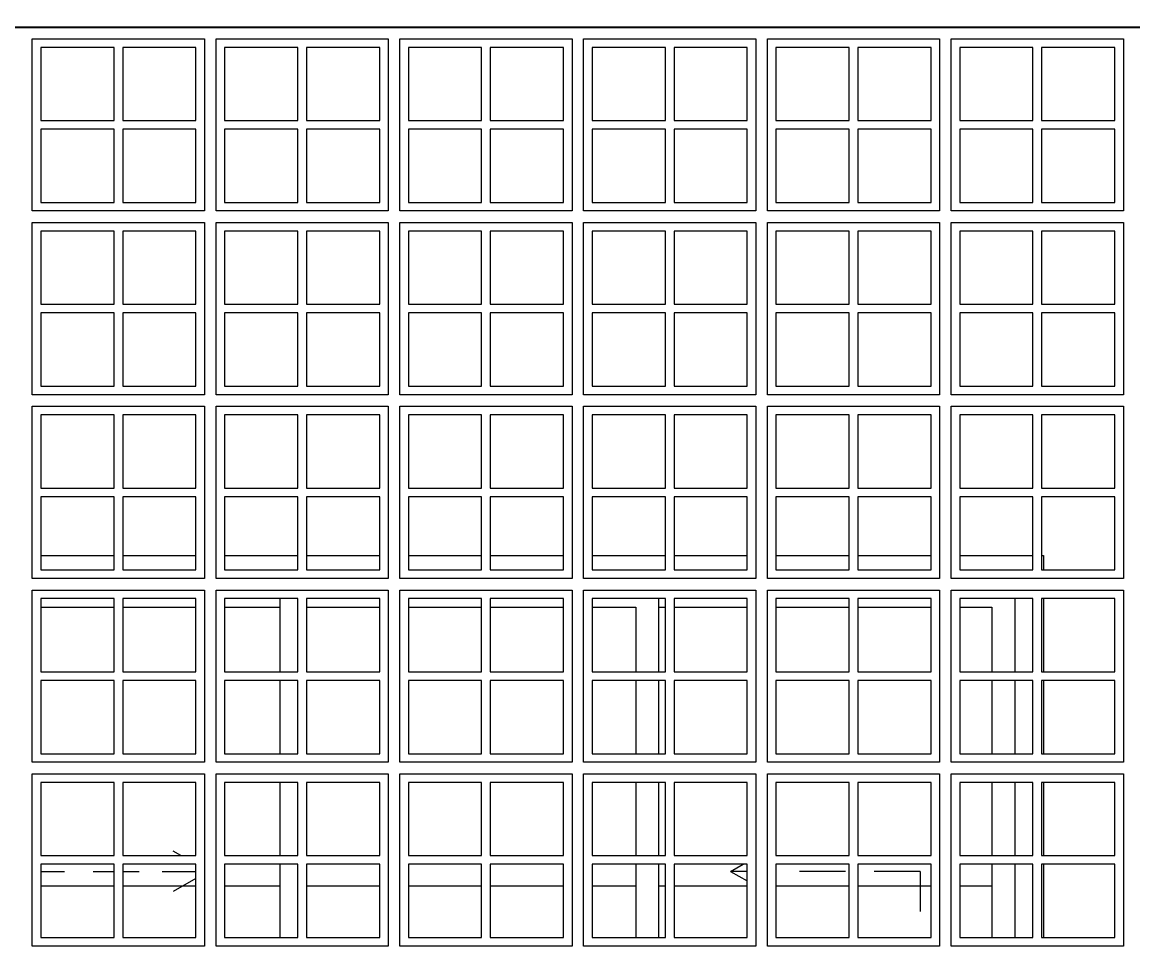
# Model space of a CAD drawing. Header units: metres. Extents: x -77 to 95, y 0 to 9.
# Drawn here: x -4.89 to -2.956, y 1.61 to 3.229 of the extents above; entities that cross this region are included whole.
import ezdxf

# ---------------------------------------------------------------- set-up
doc = ezdxf.new("R2010")
doc.units = ezdxf.units.M
doc.header["$MEASUREMENT"] = 0
doc.layers.add('COTAS EXECUTIVO.EXEC', color=7, linetype='Continuous')
for name, color, linetype, lineweight, true_color in [('COTAS EXECUTIVO.EXEC_Caneta_No__25', 7, 'Continuous', 13, 0x982312), ('Janelas Archicad_Caneta_No__9', 7, 'Continuous', 5, 0x020202), ('Janelas Archicad_Caneta_No__97', 7, 'Continuous', 5, 0x6b6b6b)]:
    doc.layers.add(name, color=color, linetype=linetype, lineweight=lineweight, true_color=true_color)
for name, color, linetype, lineweight in [('Janelas Archicad_Caneta_No__241', 7, 'Continuous', 13), ('Janelas Archicad_Caneta_No__3', 7, 'Continuous', 25), ('Janelas Archicad_Caneta_No__43', 44, 'Continuous', 0)]:
    doc.layers.add(name, color=color, linetype=linetype, lineweight=lineweight)
doc.styles.add('ESTILO_GERADO_1', font='arial.ttf')
doc.dimstyles.new('ESTILO_GERADO__4', dxfattribs={"dimtxt": 0.1, "dimasz": 0.0475, "dimexe": 0.18, "dimexo": 0.576106, "dimgap": 0, "dimtad": 1, "dimzin": 0, "dimdsep": 46, "dimtxsty": 'ESTILO_GERADO_1', "dimblk": 'ARROWHEAD_11', "dimblk1": 'ARROWHEAD_11', "dimblk2": 'ARROWHEAD_11', "dimcen": 0.09, "dimclrd": 256, "dimclre": 256, "dimclrt": 256, "dimadec": 0, "dimazin": 0, "dimtfac": 1, "dimtdec": 4, "dimtmove": 0, "dimatfit": 3, "dimfxl": 0, "dimtolj": 1, "dimtzin": 0, "dimarcsym": 0})

# ---------------------------------------------------------------- blocks, each defined once
blk = doc.blocks.new('*D12', base_point=(-62.4632, 0))
at = {"layer": 'COTAS EXECUTIVO.EXEC_Caneta_No__25', "linetype": 'Continuous', "lineweight": 13, "true_color": 0x982312}
for points in [[(-1.472, 3.25), (-1.4711, 3.2452), (-1.4684, 3.2412), (-1.4643, 3.2385), (-1.4595, 3.2375), (-1.4547, 3.2385), (-1.4507, 3.2412), (-1.448, 3.2452), (-1.447, 3.25), (-1.448, 3.2548), (-1.4507, 3.2588), (-1.4547, 3.2615), (-1.4595, 3.2625), (-1.4643, 3.2615), (-1.4684, 3.2588), (-1.4711, 3.2548)], [(-1.472, -0.015), (-1.4711, -0.0198), (-1.4684, -0.0238), (-1.4643, -0.0265), (-1.4595, -0.0275), (-1.4547, -0.0265), (-1.4507, -0.0238), (-1.448, -0.0198), (-1.447, -0.015), (-1.448, -0.0102), (-1.4507, -0.0062), (-1.4547, -0.0035), (-1.4595, -0.0025), (-1.4643, -0.0035), (-1.4684, -0.0062), (-1.4711, -0.0102)]]:
    blk.add_hatch(color=24, dxfattribs=at).paths.add_polyline_path(points)
at = {"layer": 'COTAS EXECUTIVO.EXEC_Caneta_No__25', "color": 24, "linetype": 'Continuous', "lineweight": 13, "true_color": 0x982312}
for p, q in [((-1.472, 3.25), (-2.0356, 3.25)), ((-1.4126, 3.25), (-1.447, 3.25)), ((-1.4595, -0.0025), (-1.4595, 3.2375)), ((-1.472, -0.015), (-2.0356, -0.015)), ((-1.4126, -0.015), (-1.447, -0.015)), ((-1.4595, -0.04), (-1.4595, -0.0275))]:
    blk.add_line(p, q, dxfattribs=at)
for centre in [(-1.4595, 3.25), (-1.4595, -0.015)]:
    blk.add_circle(centre, 0.0125, dxfattribs=at)
at = {"layer": 'COTAS EXECUTIVO.EXEC_Caneta_No__25', "color": 24, "lineweight": 13, "true_color": 0x982312, "insert": (-1.4795, 1.484), "char_height": 0.1, "attachment_point": 7, "rotation": 90, "style": 'ESTILO_GERADO_1'}
blk.add_mtext('\\A1;{\\pql;\\fArial|b0|i0|c0|p0;\\W1.000000;3,26}', dxfattribs=at)
blk = doc.blocks.new('ARROWHEAD_11')
at = {"color": 0, "linetype": 'Continuous', "lineweight": 0}
blk.add_line((0, 0), (-1, 0), dxfattribs=at)
at = {"color": 0, "linetype": 'Continuous', "lineweight": 0, "const_width": 0.25, "flags": 128}
blk.add_lwpolyline([(-0.125, 0, 1), (0.125, 0, 1)], format="xyb", close=True, dxfattribs=at)

msp = doc.modelspace()

# ---------------------------------------------------------------- linework, layer by layer
at = {"layer": 'Janelas Archicad_Caneta_No__241', "color": 7, "linetype": 'Continuous', "lineweight": 13}
for p, q in [((-4.8577, 2.3), (-4.7302, 2.3)), ((-4.7152, 2.3), (-4.5877, 2.3)), ((-4.5377, 2.3), (-4.4102, 2.3)), ((-4.3952, 2.3), (-4.2677, 2.3)), ((-4.2177, 2.3), (-4.0902, 2.3)), ((-4.0752, 2.3), (-3.9477, 2.3)), ((-3.8977, 2.3), (-3.7702, 2.3)), ((-3.7552, 2.3), (-3.6277, 2.3)), ((-3.5777, 2.3), (-3.4502, 2.3)), ((-3.4352, 2.3), (-3.3077, 2.3)), ((-3.2577, 2.3), (-3.1302, 2.3)), ((-3.1152, 2.3), (-3.1116, 2.3)), ((-3.1116, 2.3), (-3.1116, 2.275)), ((-3.1116, 2.225), (-3.1116, 2.0975)), ((-3.1116, 2.0825), (-3.1116, 1.955)), ((-3.1116, 1.905), (-3.1116, 1.7775)), ((-3.1116, 1.7625), (-3.1116, 1.635))]:
    msp.add_line(p, q, dxfattribs=at)
at = {"layer": 'Janelas Archicad_Caneta_No__3', "color": 7, "linetype": 'Continuous', "lineweight": 25}
msp.add_line((-15.1327, 3.22), (-2.3127, 3.22), dxfattribs=at)
at = {"layer": 'Janelas Archicad_Caneta_No__43', "color": 44, "linetype": 'Continuous', "lineweight": 0}
for p, q in [((-4.8727, 2.9), (-4.8727, 3.2)), ((-4.8727, 3.2), (-4.5727, 3.2)), ((-4.5727, 3.2), (-4.5727, 2.9)), ((-4.5527, 2.9), (-4.5527, 3.2)), ((-4.5527, 3.2), (-4.2527, 3.2)), ((-4.2527, 3.2), (-4.2527, 2.9)), ((-4.2327, 2.9), (-4.2327, 3.2)), ((-4.2327, 3.2), (-3.9327, 3.2)), ((-3.9327, 3.2), (-3.9327, 2.9)), ((-3.9127, 2.9), (-3.9127, 3.2)), ((-3.9127, 3.2), (-3.6127, 3.2)), ((-3.6127, 3.2), (-3.6127, 2.9)), ((-3.5927, 2.9), (-3.5927, 3.2)), ((-3.5927, 3.2), (-3.2927, 3.2)), ((-3.2927, 3.2), (-3.2927, 2.9)), ((-3.2727, 2.9), (-3.2727, 3.2)), ((-3.2727, 3.2), (-2.9727, 3.2)), ((-2.9727, 3.2), (-2.9727, 2.9)), ((-4.7302, 3.185), (-4.8577, 3.185)), ((-4.8577, 3.185), (-4.8577, 3.0575)), ((-4.7302, 3.0575), (-4.7302, 3.185)), ((-4.5877, 3.185), (-4.7152, 3.185)), ((-4.7152, 3.185), (-4.7152, 3.0575)), ((-4.5877, 3.0575), (-4.5877, 3.185)), ((-4.4102, 3.185), (-4.5377, 3.185)), ((-4.5377, 3.185), (-4.5377, 3.0575)), ((-4.4102, 3.0575), (-4.4102, 3.185)), ((-4.2677, 3.185), (-4.3952, 3.185)), ((-4.3952, 3.185), (-4.3952, 3.0575)), ((-4.2677, 3.0575), (-4.2677, 3.185)), ((-4.0902, 3.185), (-4.2177, 3.185)), ((-4.2177, 3.185), (-4.2177, 3.0575)), ((-4.0902, 3.0575), (-4.0902, 3.185)), ((-3.9477, 3.185), (-4.0752, 3.185)), ((-4.0752, 3.185), (-4.0752, 3.0575)), ((-3.9477, 3.0575), (-3.9477, 3.185)), ((-3.7702, 3.185), (-3.8977, 3.185)), ((-3.8977, 3.185), (-3.8977, 3.0575)), ((-3.7702, 3.0575), (-3.7702, 3.185)), ((-3.6277, 3.185), (-3.7552, 3.185)), ((-3.7552, 3.185), (-3.7552, 3.0575)), ((-3.6277, 3.0575), (-3.6277, 3.185)), ((-3.4502, 3.185), (-3.5777, 3.185)), ((-3.5777, 3.185), (-3.5777, 3.0575)), ((-3.4502, 3.0575), (-3.4502, 3.185)), ((-3.3077, 3.185), (-3.4352, 3.185)), ((-3.4352, 3.185), (-3.4352, 3.0575)), ((-3.3077, 3.0575), (-3.3077, 3.185)), ((-3.1302, 3.185), (-3.2577, 3.185)), ((-3.2577, 3.185), (-3.2577, 3.0575)), ((-3.1302, 3.0575), (-3.1302, 3.185)), ((-2.9877, 3.185), (-3.1152, 3.185)), ((-3.1152, 3.185), (-3.1152, 3.0575)), ((-2.9877, 3.0575), (-2.9877, 3.185)), ((-4.8577, 3.0575), (-4.7302, 3.0575)), ((-4.7152, 3.0575), (-4.5877, 3.0575)), ((-4.5377, 3.0575), (-4.4102, 3.0575)), ((-4.3952, 3.0575), (-4.2677, 3.0575)), ((-4.2177, 3.0575), (-4.0902, 3.0575)), ((-4.0752, 3.0575), (-3.9477, 3.0575)), ((-3.8977, 3.0575), (-3.7702, 3.0575)), ((-3.7552, 3.0575), (-3.6277, 3.0575)), ((-3.5777, 3.0575), (-3.4502, 3.0575)), ((-3.4352, 3.0575), (-3.3077, 3.0575)), ((-3.2577, 3.0575), (-3.1302, 3.0575)), ((-3.1152, 3.0575), (-2.9877, 3.0575)), ((-4.7302, 3.0425), (-4.8577, 3.0425)), ((-4.8577, 3.0425), (-4.8577, 2.915)), ((-4.7302, 2.915), (-4.7302, 3.0425)), ((-4.5877, 3.0425), (-4.7152, 3.0425)), ((-4.7152, 3.0425), (-4.7152, 2.915)), ((-4.5877, 2.915), (-4.5877, 3.0425)), ((-4.4102, 3.0425), (-4.5377, 3.0425)), ((-4.5377, 3.0425), (-4.5377, 2.915)), ((-4.4102, 2.915), (-4.4102, 3.0425)), ((-4.2677, 3.0425), (-4.3952, 3.0425)), ((-4.3952, 3.0425), (-4.3952, 2.915)), ((-4.2677, 2.915), (-4.2677, 3.0425)), ((-4.0902, 3.0425), (-4.2177, 3.0425)), ((-4.2177, 3.0425), (-4.2177, 2.915)), ((-4.0902, 2.915), (-4.0902, 3.0425)), ((-3.9477, 3.0425), (-4.0752, 3.0425)), ((-4.0752, 3.0425), (-4.0752, 2.915)), ((-3.9477, 2.915), (-3.9477, 3.0425)), ((-3.7702, 3.0425), (-3.8977, 3.0425)), ((-3.8977, 3.0425), (-3.8977, 2.915)), ((-3.7702, 2.915), (-3.7702, 3.0425)), ((-3.6277, 3.0425), (-3.7552, 3.0425)), ((-3.7552, 3.0425), (-3.7552, 2.915)), ((-3.6277, 2.915), (-3.6277, 3.0425)), ((-3.4502, 3.0425), (-3.5777, 3.0425)), ((-3.5777, 3.0425), (-3.5777, 2.915)), ((-3.4502, 2.915), (-3.4502, 3.0425)), ((-3.3077, 3.0425), (-3.4352, 3.0425)), ((-3.4352, 3.0425), (-3.4352, 2.915)), ((-3.3077, 2.915), (-3.3077, 3.0425)), ((-3.1302, 3.0425), (-3.2577, 3.0425)), ((-3.2577, 3.0425), (-3.2577, 2.915)), ((-3.1302, 2.915), (-3.1302, 3.0425)), ((-2.9877, 3.0425), (-3.1152, 3.0425)), ((-3.1152, 3.0425), (-3.1152, 2.915)), ((-2.9877, 2.915), (-2.9877, 3.0425)), ((-4.8577, 2.915), (-4.7302, 2.915)), ((-4.7152, 2.915), (-4.5877, 2.915)), ((-4.5377, 2.915), (-4.4102, 2.915)), ((-4.3952, 2.915), (-4.2677, 2.915)), ((-4.2177, 2.915), (-4.0902, 2.915)), ((-4.0752, 2.915), (-3.9477, 2.915)), ((-3.8977, 2.915), (-3.7702, 2.915)), ((-3.7552, 2.915), (-3.6277, 2.915)), ((-3.5777, 2.915), (-3.4502, 2.915)), ((-3.4352, 2.915), (-3.3077, 2.915)), ((-3.2577, 2.915), (-3.1302, 2.915)), ((-3.1152, 2.915), (-2.9877, 2.915)), ((-4.5727, 2.9), (-4.8727, 2.9)), ((-4.2527, 2.9), (-4.5527, 2.9)), ((-3.9327, 2.9), (-4.2327, 2.9)), ((-3.6127, 2.9), (-3.9127, 2.9)), ((-3.2927, 2.9), (-3.5927, 2.9)), ((-2.9727, 2.9), (-3.2727, 2.9)), ((-4.8727, 2.58), (-4.8727, 2.88)), ((-4.8727, 2.88), (-4.5727, 2.88)), ((-4.7302, 2.865), (-4.8577, 2.865)), ((-4.8577, 2.865), (-4.8577, 2.7375)), ((-4.7302, 2.7375), (-4.7302, 2.865)), ((-4.5877, 2.865), (-4.7152, 2.865)), ((-4.7152, 2.865), (-4.7152, 2.7375)), ((-4.5877, 2.7375), (-4.5877, 2.865)), ((-4.5727, 2.88), (-4.5727, 2.58)), ((-4.5527, 2.58), (-4.5527, 2.88)), ((-4.5527, 2.88), (-4.2527, 2.88)), ((-4.4102, 2.865), (-4.5377, 2.865)), ((-4.5377, 2.865), (-4.5377, 2.7375)), ((-4.4102, 2.7375), (-4.4102, 2.865)), ((-4.2677, 2.865), (-4.3952, 2.865)), ((-4.3952, 2.865), (-4.3952, 2.7375)), ((-4.2677, 2.7375), (-4.2677, 2.865)), ((-4.2527, 2.88), (-4.2527, 2.58)), ((-4.2327, 2.58), (-4.2327, 2.88)), ((-4.2327, 2.88), (-3.9327, 2.88)), ((-4.0902, 2.865), (-4.2177, 2.865)), ((-4.2177, 2.865), (-4.2177, 2.7375)), ((-4.0902, 2.7375), (-4.0902, 2.865)), ((-3.9477, 2.865), (-4.0752, 2.865)), ((-4.0752, 2.865), (-4.0752, 2.7375)), ((-3.9477, 2.7375), (-3.9477, 2.865)), ((-3.9327, 2.88), (-3.9327, 2.58)), ((-3.9127, 2.58), (-3.9127, 2.88)), ((-3.9127, 2.88), (-3.6127, 2.88)), ((-3.7702, 2.865), (-3.8977, 2.865)), ((-3.8977, 2.865), (-3.8977, 2.7375)), ((-3.7702, 2.7375), (-3.7702, 2.865)), ((-3.6277, 2.865), (-3.7552, 2.865)), ((-3.7552, 2.865), (-3.7552, 2.7375)), ((-3.6277, 2.7375), (-3.6277, 2.865)), ((-3.6127, 2.88), (-3.6127, 2.58)), ((-3.5927, 2.58), (-3.5927, 2.88)), ((-3.5927, 2.88), (-3.2927, 2.88)), ((-3.4502, 2.865), (-3.5777, 2.865)), ((-3.5777, 2.865), (-3.5777, 2.7375)), ((-3.4502, 2.7375), (-3.4502, 2.865)), ((-3.3077, 2.865), (-3.4352, 2.865)), ((-3.4352, 2.865), (-3.4352, 2.7375)), ((-3.3077, 2.7375), (-3.3077, 2.865)), ((-3.2927, 2.88), (-3.2927, 2.58)), ((-3.2727, 2.58), (-3.2727, 2.88)), ((-3.2727, 2.88), (-2.9727, 2.88)), ((-3.1302, 2.865), (-3.2577, 2.865)), ((-3.2577, 2.865), (-3.2577, 2.7375)), ((-3.1302, 2.7375), (-3.1302, 2.865)), ((-2.9877, 2.865), (-3.1152, 2.865)), ((-3.1152, 2.865), (-3.1152, 2.7375)), ((-2.9877, 2.7375), (-2.9877, 2.865)), ((-2.9727, 2.88), (-2.9727, 2.58)), ((-4.8577, 2.7375), (-4.7302, 2.7375)), ((-4.7152, 2.7375), (-4.5877, 2.7375)), ((-4.5377, 2.7375), (-4.4102, 2.7375)), ((-4.3952, 2.7375), (-4.2677, 2.7375)), ((-4.2177, 2.7375), (-4.0902, 2.7375)), ((-4.0752, 2.7375), (-3.9477, 2.7375)), ((-3.8977, 2.7375), (-3.7702, 2.7375)), ((-3.7552, 2.7375), (-3.6277, 2.7375)), ((-3.5777, 2.7375), (-3.4502, 2.7375)), ((-3.4352, 2.7375), (-3.3077, 2.7375)), ((-3.2577, 2.7375), (-3.1302, 2.7375)), ((-3.1152, 2.7375), (-2.9877, 2.7375)), ((-4.7302, 2.7225), (-4.8577, 2.7225)), ((-4.8577, 2.7225), (-4.8577, 2.595)), ((-4.7302, 2.595), (-4.7302, 2.7225)), ((-4.5877, 2.7225), (-4.7152, 2.7225)), ((-4.7152, 2.7225), (-4.7152, 2.595)), ((-4.5877, 2.595), (-4.5877, 2.7225)), ((-4.4102, 2.7225), (-4.5377, 2.7225)), ((-4.5377, 2.7225), (-4.5377, 2.595)), ((-4.4102, 2.595), (-4.4102, 2.7225)), ((-4.2677, 2.7225), (-4.3952, 2.7225)), ((-4.3952, 2.7225), (-4.3952, 2.595)), ((-4.2677, 2.595), (-4.2677, 2.7225)), ((-4.0902, 2.7225), (-4.2177, 2.7225)), ((-4.2177, 2.7225), (-4.2177, 2.595)), ((-4.0902, 2.595), (-4.0902, 2.7225)), ((-3.9477, 2.7225), (-4.0752, 2.7225)), ((-4.0752, 2.7225), (-4.0752, 2.595)), ((-3.9477, 2.595), (-3.9477, 2.7225)), ((-3.7702, 2.7225), (-3.8977, 2.7225)), ((-3.8977, 2.7225), (-3.8977, 2.595)), ((-3.7702, 2.595), (-3.7702, 2.7225)), ((-3.6277, 2.7225), (-3.7552, 2.7225)), ((-3.7552, 2.7225), (-3.7552, 2.595)), ((-3.6277, 2.595), (-3.6277, 2.7225)), ((-3.4502, 2.7225), (-3.5777, 2.7225)), ((-3.5777, 2.7225), (-3.5777, 2.595)), ((-3.4502, 2.595), (-3.4502, 2.7225)), ((-3.3077, 2.7225), (-3.4352, 2.7225)), ((-3.4352, 2.7225), (-3.4352, 2.595)), ((-3.3077, 2.595), (-3.3077, 2.7225)), ((-3.1302, 2.7225), (-3.2577, 2.7225)), ((-3.2577, 2.7225), (-3.2577, 2.595)), ((-3.1302, 2.595), (-3.1302, 2.7225)), ((-2.9877, 2.7225), (-3.1152, 2.7225)), ((-3.1152, 2.7225), (-3.1152, 2.595)), ((-2.9877, 2.595), (-2.9877, 2.7225)), ((-4.8577, 2.595), (-4.7302, 2.595)), ((-4.7152, 2.595), (-4.5877, 2.595)), ((-4.5377, 2.595), (-4.4102, 2.595)), ((-4.3952, 2.595), (-4.2677, 2.595)), ((-4.2177, 2.595), (-4.0902, 2.595)), ((-4.0752, 2.595), (-3.9477, 2.595)), ((-3.8977, 2.595), (-3.7702, 2.595)), ((-3.7552, 2.595), (-3.6277, 2.595)), ((-3.5777, 2.595), (-3.4502, 2.595)), ((-3.4352, 2.595), (-3.3077, 2.595)), ((-3.2577, 2.595), (-3.1302, 2.595)), ((-3.1152, 2.595), (-2.9877, 2.595)), ((-4.5727, 2.58), (-4.8727, 2.58)), ((-4.2527, 2.58), (-4.5527, 2.58)), ((-3.9327, 2.58), (-4.2327, 2.58)), ((-3.6127, 2.58), (-3.9127, 2.58)), ((-3.2927, 2.58), (-3.5927, 2.58)), ((-2.9727, 2.58), (-3.2727, 2.58)), ((-4.8727, 2.26), (-4.8727, 2.56)), ((-4.8727, 2.56), (-4.5727, 2.56)), ((-4.5727, 2.56), (-4.5727, 2.26)), ((-4.5527, 2.26), (-4.5527, 2.56)), ((-4.5527, 2.56), (-4.2527, 2.56)), ((-4.2527, 2.56), (-4.2527, 2.26)), ((-4.2327, 2.26), (-4.2327, 2.56)), ((-4.2327, 2.56), (-3.9327, 2.56)), ((-3.9327, 2.56), (-3.9327, 2.26)), ((-3.9127, 2.26), (-3.9127, 2.56)), ((-3.9127, 2.56), (-3.6127, 2.56)), ((-3.6127, 2.56), (-3.6127, 2.26)), ((-3.5927, 2.26), (-3.5927, 2.56)), ((-3.5927, 2.56), (-3.2927, 2.56)), ((-3.2927, 2.56), (-3.2927, 2.26)), ((-3.2727, 2.26), (-3.2727, 2.56)), ((-3.2727, 2.56), (-2.9727, 2.56)), ((-2.9727, 2.56), (-2.9727, 2.26)), ((-4.7302, 2.545), (-4.8577, 2.545)), ((-4.8577, 2.545), (-4.8577, 2.4175)), ((-4.7302, 2.4175), (-4.7302, 2.545)), ((-4.5877, 2.545), (-4.7152, 2.545)), ((-4.7152, 2.545), (-4.7152, 2.4175)), ((-4.5877, 2.4175), (-4.5877, 2.545)), ((-4.4102, 2.545), (-4.5377, 2.545)), ((-4.5377, 2.545), (-4.5377, 2.4175)), ((-4.4102, 2.4175), (-4.4102, 2.545)), ((-4.2677, 2.545), (-4.3952, 2.545)), ((-4.3952, 2.545), (-4.3952, 2.4175)), ((-4.2677, 2.4175), (-4.2677, 2.545)), ((-4.0902, 2.545), (-4.2177, 2.545)), ((-4.2177, 2.545), (-4.2177, 2.4175)), ((-4.0902, 2.4175), (-4.0902, 2.545)), ((-3.9477, 2.545), (-4.0752, 2.545)), ((-4.0752, 2.545), (-4.0752, 2.4175)), ((-3.9477, 2.4175), (-3.9477, 2.545)), ((-3.7702, 2.545), (-3.8977, 2.545)), ((-3.8977, 2.545), (-3.8977, 2.4175)), ((-3.7702, 2.4175), (-3.7702, 2.545)), ((-3.6277, 2.545), (-3.7552, 2.545)), ((-3.7552, 2.545), (-3.7552, 2.4175)), ((-3.6277, 2.4175), (-3.6277, 2.545)), ((-3.4502, 2.545), (-3.5777, 2.545)), ((-3.5777, 2.545), (-3.5777, 2.4175)), ((-3.4502, 2.4175), (-3.4502, 2.545)), ((-3.3077, 2.545), (-3.4352, 2.545)), ((-3.4352, 2.545), (-3.4352, 2.4175)), ((-3.3077, 2.4175), (-3.3077, 2.545)), ((-3.1302, 2.545), (-3.2577, 2.545)), ((-3.2577, 2.545), (-3.2577, 2.4175)), ((-3.1302, 2.4175), (-3.1302, 2.545)), ((-2.9877, 2.545), (-3.1152, 2.545)), ((-3.1152, 2.545), (-3.1152, 2.4175)), ((-2.9877, 2.4175), (-2.9877, 2.545)), ((-4.8577, 2.4175), (-4.7302, 2.4175)), ((-4.7152, 2.4175), (-4.5877, 2.4175)), ((-4.5377, 2.4175), (-4.4102, 2.4175)), ((-4.3952, 2.4175), (-4.2677, 2.4175)), ((-4.2177, 2.4175), (-4.0902, 2.4175)), ((-4.0752, 2.4175), (-3.9477, 2.4175)), ((-3.8977, 2.4175), (-3.7702, 2.4175)), ((-3.7552, 2.4175), (-3.6277, 2.4175)), ((-3.5777, 2.4175), (-3.4502, 2.4175)), ((-3.4352, 2.4175), (-3.3077, 2.4175)), ((-3.2577, 2.4175), (-3.1302, 2.4175)), ((-3.1152, 2.4175), (-2.9877, 2.4175)), ((-4.7302, 2.4025), (-4.8577, 2.4025)), ((-4.8577, 2.4025), (-4.8577, 2.275)), ((-4.7302, 2.275), (-4.7302, 2.4025)), ((-4.5877, 2.4025), (-4.7152, 2.4025)), ((-4.7152, 2.4025), (-4.7152, 2.275)), ((-4.5877, 2.275), (-4.5877, 2.4025)), ((-4.4102, 2.4025), (-4.5377, 2.4025)), ((-4.5377, 2.4025), (-4.5377, 2.275)), ((-4.4102, 2.275), (-4.4102, 2.4025)), ((-4.2677, 2.4025), (-4.3952, 2.4025)), ((-4.3952, 2.4025), (-4.3952, 2.275)), ((-4.2677, 2.275), (-4.2677, 2.4025)), ((-4.0902, 2.4025), (-4.2177, 2.4025)), ((-4.2177, 2.4025), (-4.2177, 2.275)), ((-4.0902, 2.275), (-4.0902, 2.4025)), ((-3.9477, 2.4025), (-4.0752, 2.4025)), ((-4.0752, 2.4025), (-4.0752, 2.275)), ((-3.9477, 2.275), (-3.9477, 2.4025)), ((-3.7702, 2.4025), (-3.8977, 2.4025)), ((-3.8977, 2.4025), (-3.8977, 2.275)), ((-3.7702, 2.275), (-3.7702, 2.4025)), ((-3.6277, 2.4025), (-3.7552, 2.4025)), ((-3.7552, 2.4025), (-3.7552, 2.275)), ((-3.6277, 2.275), (-3.6277, 2.4025)), ((-3.4502, 2.4025), (-3.5777, 2.4025)), ((-3.5777, 2.4025), (-3.5777, 2.275)), ((-3.4502, 2.275), (-3.4502, 2.4025)), ((-3.3077, 2.4025), (-3.4352, 2.4025)), ((-3.4352, 2.4025), (-3.4352, 2.275)), ((-3.3077, 2.275), (-3.3077, 2.4025)), ((-3.1302, 2.4025), (-3.2577, 2.4025)), ((-3.2577, 2.4025), (-3.2577, 2.275)), ((-3.1302, 2.275), (-3.1302, 2.4025)), ((-2.9877, 2.4025), (-3.1152, 2.4025)), ((-3.1152, 2.4025), (-3.1152, 2.275)), ((-2.9877, 2.275), (-2.9877, 2.4025)), ((-4.8577, 2.275), (-4.7302, 2.275)), ((-4.7152, 2.275), (-4.5877, 2.275)), ((-4.5377, 2.275), (-4.4102, 2.275)), ((-4.3952, 2.275), (-4.2677, 2.275)), ((-4.2177, 2.275), (-4.0902, 2.275)), ((-4.0752, 2.275), (-3.9477, 2.275)), ((-3.8977, 2.275), (-3.7702, 2.275)), ((-3.7552, 2.275), (-3.6277, 2.275)), ((-3.5777, 2.275), (-3.4502, 2.275)), ((-3.4352, 2.275), (-3.3077, 2.275)), ((-3.2577, 2.275), (-3.1302, 2.275)), ((-3.1152, 2.275), (-2.9877, 2.275)), ((-4.5727, 2.26), (-4.8727, 2.26)), ((-4.2527, 2.26), (-4.5527, 2.26)), ((-3.9327, 2.26), (-4.2327, 2.26)), ((-3.6127, 2.26), (-3.9127, 2.26)), ((-3.2927, 2.26), (-3.5927, 2.26)), ((-2.9727, 2.26), (-3.2727, 2.26)), ((-4.8727, 1.94), (-4.8727, 2.24)), ((-4.8727, 2.24), (-4.5727, 2.24)), ((-4.7302, 2.225), (-4.8577, 2.225)), ((-4.8577, 2.225), (-4.8577, 2.0975)), ((-4.7302, 2.0975), (-4.7302, 2.225)), ((-4.5877, 2.225), (-4.7152, 2.225)), ((-4.7152, 2.225), (-4.7152, 2.0975)), ((-4.5877, 2.0975), (-4.5877, 2.225)), ((-4.5727, 2.24), (-4.5727, 1.94)), ((-4.5527, 1.94), (-4.5527, 2.24)), ((-4.5527, 2.24), (-4.2527, 2.24)), ((-4.4102, 2.225), (-4.5377, 2.225)), ((-4.5377, 2.225), (-4.5377, 2.0975)), ((-4.4102, 2.0975), (-4.4102, 2.225)), ((-4.2677, 2.225), (-4.3952, 2.225)), ((-4.3952, 2.225), (-4.3952, 2.0975)), ((-4.2677, 2.0975), (-4.2677, 2.225)), ((-4.2527, 2.24), (-4.2527, 1.94)), ((-4.2327, 1.94), (-4.2327, 2.24)), ((-4.2327, 2.24), (-3.9327, 2.24)), ((-4.0902, 2.225), (-4.2177, 2.225)), ((-4.2177, 2.225), (-4.2177, 2.0975)), ((-4.0902, 2.0975), (-4.0902, 2.225)), ((-3.9477, 2.225), (-4.0752, 2.225)), ((-4.0752, 2.225), (-4.0752, 2.0975)), ((-3.9477, 2.0975), (-3.9477, 2.225)), ((-3.9327, 2.24), (-3.9327, 1.94)), ((-3.9127, 1.94), (-3.9127, 2.24)), ((-3.9127, 2.24), (-3.6127, 2.24)), ((-3.7702, 2.225), (-3.8977, 2.225)), ((-3.8977, 2.225), (-3.8977, 2.0975)), ((-3.7702, 2.0975), (-3.7702, 2.225)), ((-3.6277, 2.225), (-3.7552, 2.225)), ((-3.7552, 2.225), (-3.7552, 2.0975)), ((-3.6277, 2.0975), (-3.6277, 2.225)), ((-3.6127, 2.24), (-3.6127, 1.94)), ((-3.5927, 1.94), (-3.5927, 2.24)), ((-3.5927, 2.24), (-3.2927, 2.24)), ((-3.4502, 2.225), (-3.5777, 2.225)), ((-3.5777, 2.225), (-3.5777, 2.0975)), ((-3.4502, 2.0975), (-3.4502, 2.225)), ((-3.3077, 2.225), (-3.4352, 2.225)), ((-3.4352, 2.225), (-3.4352, 2.0975)), ((-3.3077, 2.0975), (-3.3077, 2.225)), ((-3.2927, 2.24), (-3.2927, 1.94)), ((-3.2727, 1.94), (-3.2727, 2.24)), ((-3.2727, 2.24), (-2.9727, 2.24)), ((-3.1302, 2.225), (-3.2577, 2.225)), ((-3.2577, 2.225), (-3.2577, 2.0975)), ((-3.1302, 2.0975), (-3.1302, 2.225)), ((-2.9877, 2.225), (-3.1152, 2.225)), ((-3.1152, 2.225), (-3.1152, 2.0975)), ((-2.9877, 2.0975), (-2.9877, 2.225)), ((-2.9727, 2.24), (-2.9727, 1.94)), ((-4.8577, 2.0975), (-4.7302, 2.0975)), ((-4.7152, 2.0975), (-4.5877, 2.0975)), ((-4.5377, 2.0975), (-4.4102, 2.0975)), ((-4.3952, 2.0975), (-4.2677, 2.0975)), ((-4.2177, 2.0975), (-4.0902, 2.0975)), ((-4.0752, 2.0975), (-3.9477, 2.0975)), ((-3.8977, 2.0975), (-3.7702, 2.0975)), ((-3.7552, 2.0975), (-3.6277, 2.0975)), ((-3.5777, 2.0975), (-3.4502, 2.0975)), ((-3.4352, 2.0975), (-3.3077, 2.0975)), ((-3.2577, 2.0975), (-3.1302, 2.0975)), ((-3.1152, 2.0975), (-2.9877, 2.0975)), ((-4.7302, 2.0825), (-4.8577, 2.0825)), ((-4.8577, 2.0825), (-4.8577, 1.955)), ((-4.7302, 1.955), (-4.7302, 2.0825)), ((-4.5877, 2.0825), (-4.7152, 2.0825)), ((-4.7152, 2.0825), (-4.7152, 1.955)), ((-4.5877, 1.955), (-4.5877, 2.0825)), ((-4.4102, 2.0825), (-4.5377, 2.0825)), ((-4.5377, 2.0825), (-4.5377, 1.955)), ((-4.4102, 1.955), (-4.4102, 2.0825)), ((-4.2677, 2.0825), (-4.3952, 2.0825)), ((-4.3952, 2.0825), (-4.3952, 1.955)), ((-4.2677, 1.955), (-4.2677, 2.0825)), ((-4.0902, 2.0825), (-4.2177, 2.0825)), ((-4.2177, 2.0825), (-4.2177, 1.955)), ((-4.0902, 1.955), (-4.0902, 2.0825)), ((-3.9477, 2.0825), (-4.0752, 2.0825)), ((-4.0752, 2.0825), (-4.0752, 1.955)), ((-3.9477, 1.955), (-3.9477, 2.0825)), ((-3.7702, 2.0825), (-3.8977, 2.0825)), ((-3.8977, 2.0825), (-3.8977, 1.955)), ((-3.7702, 1.955), (-3.7702, 2.0825)), ((-3.6277, 2.0825), (-3.7552, 2.0825)), ((-3.7552, 2.0825), (-3.7552, 1.955)), ((-3.6277, 1.955), (-3.6277, 2.0825)), ((-3.4502, 2.0825), (-3.5777, 2.0825)), ((-3.5777, 2.0825), (-3.5777, 1.955)), ((-3.4502, 1.955), (-3.4502, 2.0825)), ((-3.3077, 2.0825), (-3.4352, 2.0825)), ((-3.4352, 2.0825), (-3.4352, 1.955)), ((-3.3077, 1.955), (-3.3077, 2.0825)), ((-3.1302, 2.0825), (-3.2577, 2.0825)), ((-3.2577, 2.0825), (-3.2577, 1.955)), ((-3.1302, 1.955), (-3.1302, 2.0825)), ((-2.9877, 2.0825), (-3.1152, 2.0825)), ((-3.1152, 2.0825), (-3.1152, 1.955)), ((-2.9877, 1.955), (-2.9877, 2.0825)), ((-4.8577, 1.955), (-4.7302, 1.955)), ((-4.7152, 1.955), (-4.5877, 1.955)), ((-4.5377, 1.955), (-4.4102, 1.955)), ((-4.3952, 1.955), (-4.2677, 1.955)), ((-4.2177, 1.955), (-4.0902, 1.955)), ((-4.0752, 1.955), (-3.9477, 1.955)), ((-3.8977, 1.955), (-3.7702, 1.955)), ((-3.7552, 1.955), (-3.6277, 1.955)), ((-3.5777, 1.955), (-3.4502, 1.955)), ((-3.4352, 1.955), (-3.3077, 1.955)), ((-3.2577, 1.955), (-3.1302, 1.955)), ((-3.1152, 1.955), (-2.9877, 1.955)), ((-4.5727, 1.94), (-4.8727, 1.94)), ((-4.2527, 1.94), (-4.5527, 1.94)), ((-3.9327, 1.94), (-4.2327, 1.94)), ((-3.6127, 1.94), (-3.9127, 1.94)), ((-3.2927, 1.94), (-3.5927, 1.94)), ((-2.9727, 1.94), (-3.2727, 1.94)), ((-4.8727, 1.62), (-4.8727, 1.92)), ((-4.8727, 1.92), (-4.5727, 1.92)), ((-4.5727, 1.92), (-4.5727, 1.62)), ((-4.5527, 1.62), (-4.5527, 1.92)), ((-4.5527, 1.92), (-4.2527, 1.92)), ((-4.2527, 1.92), (-4.2527, 1.62)), ((-4.2327, 1.62), (-4.2327, 1.92)), ((-4.2327, 1.92), (-3.9327, 1.92)), ((-3.9327, 1.92), (-3.9327, 1.62)), ((-3.9127, 1.62), (-3.9127, 1.92)), ((-3.9127, 1.92), (-3.6127, 1.92)), ((-3.6127, 1.92), (-3.6127, 1.62)), ((-3.5927, 1.62), (-3.5927, 1.92)), ((-3.5927, 1.92), (-3.2927, 1.92)), ((-3.2927, 1.92), (-3.2927, 1.62)), ((-3.2727, 1.62), (-3.2727, 1.92)), ((-3.2727, 1.92), (-2.9727, 1.92)), ((-2.9727, 1.92), (-2.9727, 1.62)), ((-4.7302, 1.905), (-4.8577, 1.905)), ((-4.8577, 1.905), (-4.8577, 1.7775)), ((-4.7302, 1.7775), (-4.7302, 1.905)), ((-4.5877, 1.905), (-4.7152, 1.905)), ((-4.7152, 1.905), (-4.7152, 1.7775)), ((-4.5877, 1.7775), (-4.5877, 1.905)), ((-4.4102, 1.905), (-4.5377, 1.905)), ((-4.5377, 1.905), (-4.5377, 1.7775)), ((-4.4102, 1.7775), (-4.4102, 1.905)), ((-4.2677, 1.905), (-4.3952, 1.905)), ((-4.3952, 1.905), (-4.3952, 1.7775)), ((-4.2677, 1.7775), (-4.2677, 1.905)), ((-4.0902, 1.905), (-4.2177, 1.905)), ((-4.2177, 1.905), (-4.2177, 1.7775)), ((-4.0902, 1.7775), (-4.0902, 1.905)), ((-3.9477, 1.905), (-4.0752, 1.905)), ((-4.0752, 1.905), (-4.0752, 1.7775)), ((-3.9477, 1.7775), (-3.9477, 1.905)), ((-3.7702, 1.905), (-3.8977, 1.905)), ((-3.8977, 1.905), (-3.8977, 1.7775)), ((-3.7702, 1.7775), (-3.7702, 1.905)), ((-3.6277, 1.905), (-3.7552, 1.905)), ((-3.7552, 1.905), (-3.7552, 1.7775)), ((-3.6277, 1.7775), (-3.6277, 1.905)), ((-3.4502, 1.905), (-3.5777, 1.905)), ((-3.5777, 1.905), (-3.5777, 1.7775)), ((-3.4502, 1.7775), (-3.4502, 1.905)), ((-3.3077, 1.905), (-3.4352, 1.905)), ((-3.4352, 1.905), (-3.4352, 1.7775)), ((-3.3077, 1.7775), (-3.3077, 1.905)), ((-3.1302, 1.905), (-3.2577, 1.905)), ((-3.2577, 1.905), (-3.2577, 1.7775)), ((-3.1302, 1.7775), (-3.1302, 1.905)), ((-2.9877, 1.905), (-3.1152, 1.905)), ((-3.1152, 1.905), (-3.1152, 1.7775)), ((-2.9877, 1.7775), (-2.9877, 1.905)), ((-4.8577, 1.7775), (-4.7302, 1.7775)), ((-4.7302, 1.7625), (-4.8577, 1.7625)), ((-4.8577, 1.7625), (-4.8577, 1.635)), ((-4.7302, 1.635), (-4.7302, 1.7625)), ((-4.7152, 1.7775), (-4.5877, 1.7775)), ((-4.5877, 1.7625), (-4.7152, 1.7625)), ((-4.7152, 1.7625), (-4.7152, 1.635)), ((-4.5877, 1.635), (-4.5877, 1.7625)), ((-4.5377, 1.7775), (-4.4102, 1.7775)), ((-4.4102, 1.7625), (-4.5377, 1.7625)), ((-4.5377, 1.7625), (-4.5377, 1.635)), ((-4.4102, 1.635), (-4.4102, 1.7625)), ((-4.3952, 1.7775), (-4.2677, 1.7775)), ((-4.2677, 1.7625), (-4.3952, 1.7625)), ((-4.3952, 1.7625), (-4.3952, 1.635)), ((-4.2677, 1.635), (-4.2677, 1.7625)), ((-4.2177, 1.7775), (-4.0902, 1.7775)), ((-4.0902, 1.7625), (-4.2177, 1.7625)), ((-4.2177, 1.7625), (-4.2177, 1.635)), ((-4.0902, 1.635), (-4.0902, 1.7625)), ((-4.0752, 1.7775), (-3.9477, 1.7775)), ((-3.9477, 1.7625), (-4.0752, 1.7625)), ((-4.0752, 1.7625), (-4.0752, 1.635)), ((-3.9477, 1.635), (-3.9477, 1.7625)), ((-3.8977, 1.7775), (-3.7702, 1.7775)), ((-3.7702, 1.7625), (-3.8977, 1.7625)), ((-3.8977, 1.7625), (-3.8977, 1.635)), ((-3.7702, 1.635), (-3.7702, 1.7625)), ((-3.7552, 1.7775), (-3.6277, 1.7775)), ((-3.6277, 1.7625), (-3.7552, 1.7625)), ((-3.7552, 1.7625), (-3.7552, 1.635)), ((-3.6277, 1.635), (-3.6277, 1.7625)), ((-3.5777, 1.7775), (-3.4502, 1.7775)), ((-3.4502, 1.7625), (-3.5777, 1.7625)), ((-3.5777, 1.7625), (-3.5777, 1.635)), ((-3.4502, 1.635), (-3.4502, 1.7625)), ((-3.4352, 1.7775), (-3.3077, 1.7775)), ((-3.3077, 1.7625), (-3.4352, 1.7625)), ((-3.4352, 1.7625), (-3.4352, 1.635)), ((-3.3077, 1.635), (-3.3077, 1.7625)), ((-3.2577, 1.7775), (-3.1302, 1.7775)), ((-3.1302, 1.7625), (-3.2577, 1.7625)), ((-3.2577, 1.7625), (-3.2577, 1.635)), ((-3.1302, 1.635), (-3.1302, 1.7625)), ((-3.1152, 1.7775), (-2.9877, 1.7775)), ((-2.9877, 1.7625), (-3.1152, 1.7625)), ((-3.1152, 1.7625), (-3.1152, 1.635)), ((-2.9877, 1.635), (-2.9877, 1.7625)), ((-4.8577, 1.635), (-4.7302, 1.635)), ((-4.7152, 1.635), (-4.5877, 1.635)), ((-4.5377, 1.635), (-4.4102, 1.635)), ((-4.3952, 1.635), (-4.2677, 1.635)), ((-4.2177, 1.635), (-4.0902, 1.635)), ((-4.0752, 1.635), (-3.9477, 1.635)), ((-3.8977, 1.635), (-3.7702, 1.635)), ((-3.7552, 1.635), (-3.6277, 1.635)), ((-3.5777, 1.635), (-3.4502, 1.635)), ((-3.4352, 1.635), (-3.3077, 1.635)), ((-3.2577, 1.635), (-3.1302, 1.635)), ((-3.1152, 1.635), (-2.9877, 1.635)), ((-4.5727, 1.62), (-4.8727, 1.62)), ((-4.2527, 1.62), (-4.5527, 1.62)), ((-3.9327, 1.62), (-4.2327, 1.62)), ((-3.6127, 1.62), (-3.9127, 1.62)), ((-3.2927, 1.62), (-3.5927, 1.62)), ((-2.9727, 1.62), (-3.2727, 1.62))]:
    msp.add_line(p, q, dxfattribs=at)
at = {"layer": 'Janelas Archicad_Caneta_No__9', "color": 18, "linetype": 'Continuous', "lineweight": 5, "true_color": 0x020202}
for p, q in [((-4.4416, 2.225), (-4.4416, 2.21)), ((-3.7816, 2.21), (-3.7816, 2.225)), ((-3.1616, 2.225), (-3.1616, 2.0975)), ((-4.8577, 2.21), (-4.7302, 2.21)), ((-4.7152, 2.21), (-4.5877, 2.21)), ((-4.5377, 2.21), (-4.4416, 2.21)), ((-4.4416, 2.21), (-4.4416, 2.0975)), ((-4.3952, 2.21), (-4.2677, 2.21)), ((-4.2177, 2.21), (-4.0902, 2.21)), ((-4.0752, 2.21), (-3.9477, 2.21)), ((-3.8977, 2.21), (-3.8216, 2.21)), ((-3.8216, 2.21), (-3.8216, 2.0975)), ((-3.7816, 2.0975), (-3.7816, 2.21)), ((-3.7816, 2.21), (-3.7702, 2.21)), ((-3.7552, 2.21), (-3.6277, 2.21)), ((-3.5777, 2.21), (-3.4502, 2.21)), ((-3.4352, 2.21), (-3.3077, 2.21)), ((-3.2577, 2.21), (-3.2016, 2.21)), ((-3.2016, 2.21), (-3.2016, 2.0975)), ((-4.4416, 2.0825), (-4.4416, 1.955)), ((-3.8216, 2.0825), (-3.8216, 1.955)), ((-3.7816, 1.955), (-3.7816, 2.0825)), ((-3.2016, 2.0825), (-3.2016, 1.955)), ((-3.1616, 2.0825), (-3.1616, 1.955)), ((-4.4416, 1.905), (-4.4416, 1.7775)), ((-3.8216, 1.905), (-3.8216, 1.7775)), ((-3.7816, 1.7775), (-3.7816, 1.905)), ((-3.2016, 1.905), (-3.2016, 1.7775)), ((-3.1616, 1.905), (-3.1616, 1.7775)), ((-4.4416, 1.7625), (-4.4416, 1.635)), ((-3.8216, 1.7625), (-3.8216, 1.635)), ((-3.7816, 1.635), (-3.7816, 1.7625)), ((-3.2016, 1.7625), (-3.2016, 1.635)), ((-3.1616, 1.7625), (-3.1616, 1.635)), ((-4.8577, 1.725), (-4.7302, 1.725)), ((-4.7152, 1.725), (-4.5877, 1.725)), ((-4.5377, 1.725), (-4.4416, 1.725)), ((-4.3952, 1.725), (-4.2677, 1.725)), ((-4.2177, 1.725), (-4.0902, 1.725)), ((-4.0752, 1.725), (-3.9477, 1.725)), ((-3.8977, 1.725), (-3.8216, 1.725)), ((-3.7816, 1.725), (-3.7702, 1.725)), ((-3.7552, 1.725), (-3.6277, 1.725)), ((-3.5777, 1.725), (-3.4502, 1.725)), ((-3.4352, 1.725), (-3.3077, 1.725)), ((-3.2577, 1.725), (-3.2016, 1.725))]:
    msp.add_line(p, q, dxfattribs=at)
at = {"layer": 'Janelas Archicad_Caneta_No__97', "color": 251, "linetype": 'Continuous', "lineweight": 5, "true_color": 0x6b6b6b}
for p, q in [((-4.6142, 1.7775), (-4.6272, 1.785)), ((-4.5877, 1.7622), (-4.5882, 1.7625)), ((-3.6566, 1.75), (-3.6349, 1.7625)), ((-4.8577, 1.75), (-4.8166, 1.75)), ((-4.7666, 1.75), (-4.7302, 1.75)), ((-4.7152, 1.75), (-4.6866, 1.75)), ((-4.6466, 1.75), (-4.5877, 1.75)), ((-3.6277, 1.75), (-3.6566, 1.75)), ((-3.6566, 1.75), (-3.6277, 1.7333)), ((-3.5766, 1.75), (-3.5777, 1.75)), ((-3.4566, 1.75), (-3.5366, 1.75)), ((-3.3266, 1.75), (-3.4066, 1.75)), ((-3.3266, 1.75), (-3.3266, 1.68)), ((-4.5877, 1.7378), (-4.6272, 1.715))]:
    msp.add_line(p, q, dxfattribs=at)

# ---------------------------------------------------------------- dimensions: what is measured, and where the dimension line sits
at = {"layer": 'COTAS EXECUTIVO.EXEC', "color": 24, "linetype": 'Continuous', "lineweight": 13, "true_color": 0x982312}
dim = msp.add_linear_dim(base=(-1.4595136245, 3.249999991), p1=(-14.7616731409, -0.0150000072), p2=(-2.1626731337, 3.249999991), angle=90, dimstyle='ESTILO_GERADO__4', dxfattribs=at)
dim.commit()
dim.dimension.update_dxf_attribs({"geometry": '*D12', "text_midpoint": (-1.5295136248, 1.6134980066), "dimtype": 160, "text_rotation": 90})

doc.saveas('drawing.dxf')
